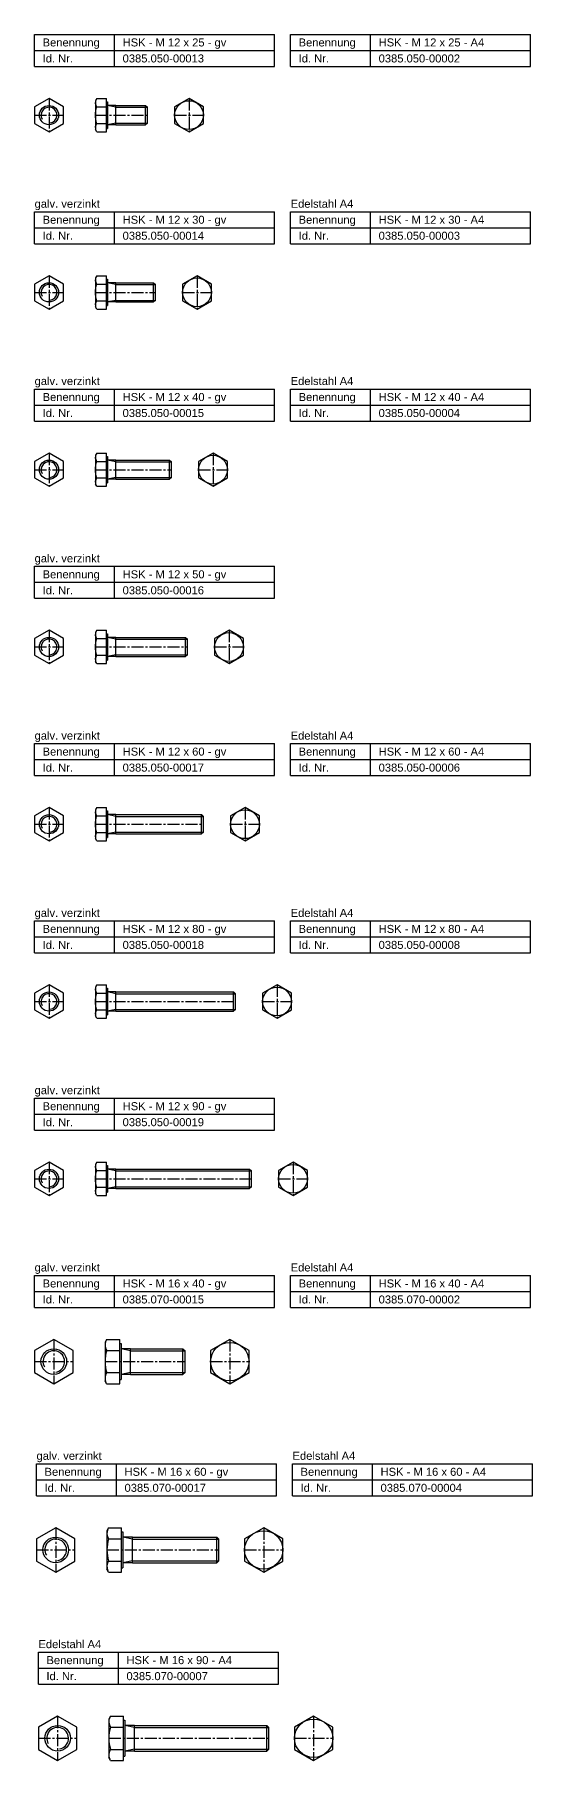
# Model space of a CAD drawing. Header units: millimetres. Extents: x -218 to 93, y 582 to 2735.
# Drawn here: x -218 to 93, y 582 to 1661 of the extents above; entities that cross this region are included whole.
import ezdxf

# ---------------------------------------------------------------- set-up
doc = ezdxf.new("R2010")
doc.units = ezdxf.units.MM
doc.header["$LTSCALE"] = 10
doc.linetypes.add('MITTE2', pattern=[1.125, 0.75, -0.125, 0.125, -0.125])
doc.layers.add('HALFEN', color=2, linetype='CONTINUOUS')
doc.styles.add('ARIAL50', font='ARIAL.TTF', dxfattribs={"height": 5})

msp = doc.modelspace()

# ---------------------------------------------------------------- linework, layer by layer
at = {"layer": 'HALFEN'}
for p, q in [((-217.7, 1661), (-67.7, 1661)), ((-217.7, 1641), (-217.7, 1661)), ((-217.7, 1651), (-67.7, 1651)), ((-167.7, 1641), (-167.7, 1661)), ((-67.7, 1641), (-67.7, 1661)), ((-57.7, 1641), (-57.7, 1661)), ((-57.7, 1661), (92.3, 1661)), ((-57.7, 1651), (92.3, 1651)), ((-7.7, 1641), (-7.7, 1661)), ((92.3, 1641), (92.3, 1661)), ((-217.7, 1641), (-67.7, 1641)), ((-57.7, 1641), (92.3, 1641)), ((-178.9, 1621), (-179.7, 1619.6)), ((-179.7, 1619.6), (-179.7, 1601.6)), ((-178.9, 1621), (-172.8, 1621)), ((-172.8, 1618.9), (-172.8, 1621)), ((-172.8, 1602.2), (-172.8, 1618.9)), ((-172.8, 1618.9), (-172.2, 1618.9)), ((-172.2, 1618.9), (-172.2, 1616.6)), ((-178.9, 1615.8), (-172.8, 1615.8)), ((-166.9, 1616.6), (-172.2, 1616.6)), ((-172.2, 1616.6), (-172.2, 1616.6)), ((-172.2, 1616.6), (-172.2, 1604.6)), ((-166.9, 1616.6), (-148.3, 1616.6)), ((-166.9, 1604.6), (-166.9, 1616.6)), ((-148.3, 1616.6), (-147.2, 1615.5)), ((-148.3, 1604.6), (-148.3, 1616.6)), ((-147.2, 1605.6), (-147.2, 1615.5)), ((-178.9, 1600.2), (-179.7, 1601.6)), ((-178.9, 1605.4), (-172.8, 1605.4)), ((-178.9, 1600.2), (-172.8, 1600.2)), ((-172.8, 1600.2), (-172.8, 1602.2)), ((-172.8, 1602.2), (-172.2, 1602.2)), ((-166.9, 1604.6), (-172.2, 1604.6)), ((-172.2, 1604.6), (-172.2, 1602.2)), ((-172.2, 1604.6), (-172.2, 1604.6)), ((-166.9, 1604.6), (-148.3, 1604.6)), ((-147.2, 1605.6), (-148.3, 1604.6)), ((-217.7, 1550.2), (-67.7, 1550.2)), ((-217.7, 1530.2), (-217.7, 1550.2)), ((-167.7, 1530.2), (-167.7, 1550.2)), ((-67.7, 1530.2), (-67.7, 1550.2)), ((-57.7, 1550.2), (92.3, 1550.2)), ((-57.7, 1530.2), (-57.7, 1550.2)), ((-7.7, 1530.2), (-7.7, 1550.2)), ((92.3, 1530.2), (92.3, 1550.2)), ((-217.7, 1540.2), (-67.7, 1540.2)), ((-57.7, 1540.2), (92.3, 1540.2)), ((-217.7, 1530.2), (-67.7, 1530.2)), ((-57.7, 1530.2), (92.3, 1530.2)), ((-178.9, 1510.2), (-179.7, 1508.8)), ((-178.9, 1510.2), (-172.8, 1510.2)), ((-172.8, 1508.1), (-172.8, 1510.2)), ((-179.7, 1508.8), (-179.7, 1490.8)), ((-178.9, 1505), (-172.8, 1505)), ((-172.8, 1491.5), (-172.8, 1508.1)), ((-172.8, 1508.1), (-172.2, 1508.1)), ((-172.2, 1508.1), (-172.2, 1505.8)), ((-172.2, 1505.8), (-172.2, 1493.8)), ((-172.2, 1505.8), (-172.2, 1505.8)), ((-166.9, 1505.8), (-172.2, 1505.8)), ((-166.9, 1505.8), (-143.3, 1505.8)), ((-166.9, 1493.8), (-166.9, 1505.8)), ((-143.3, 1493.8), (-143.3, 1505.8)), ((-143.3, 1505.8), (-142.2, 1504.7)), ((-142.2, 1494.8), (-142.2, 1504.7)), ((-178.9, 1489.4), (-179.7, 1490.8)), ((-178.9, 1494.6), (-172.8, 1494.6)), ((-178.9, 1489.4), (-172.8, 1489.4)), ((-172.8, 1489.4), (-172.8, 1491.5)), ((-172.8, 1491.5), (-172.2, 1491.5)), ((-172.2, 1493.8), (-172.2, 1493.8)), ((-172.2, 1493.8), (-172.2, 1491.5)), ((-166.9, 1493.8), (-172.2, 1493.8)), ((-166.9, 1493.8), (-143.3, 1493.8)), ((-142.2, 1494.8), (-143.3, 1493.8)), ((-217.7, 1439.4), (-67.7, 1439.4)), ((-217.7, 1419.4), (-217.7, 1439.4)), ((-167.7, 1419.4), (-167.7, 1439.4)), ((-67.7, 1419.4), (-67.7, 1439.4)), ((-57.7, 1439.4), (92.3, 1439.4)), ((-57.7, 1419.4), (-57.7, 1439.4)), ((-7.7, 1419.4), (-7.7, 1439.4)), ((92.3, 1419.4), (92.3, 1439.4)), ((-217.7, 1429.4), (-67.7, 1429.4)), ((-57.7, 1429.4), (92.3, 1429.4)), ((-217.7, 1419.4), (-67.7, 1419.4)), ((-57.7, 1419.4), (92.3, 1419.4)), ((-178.9, 1399.4), (-179.7, 1398)), ((-179.7, 1398), (-179.7, 1380)), ((-178.9, 1399.4), (-172.8, 1399.4)), ((-178.9, 1394.2), (-172.8, 1394.2)), ((-172.8, 1397.3), (-172.8, 1399.4)), ((-172.8, 1380.7), (-172.8, 1397.3)), ((-172.8, 1397.3), (-172.2, 1397.3)), ((-172.2, 1397.3), (-172.2, 1395)), ((-172.2, 1395), (-172.2, 1383)), ((-172.2, 1395), (-172.2, 1395)), ((-166.9, 1395), (-172.2, 1395)), ((-166.9, 1395), (-133.3, 1395)), ((-166.9, 1383), (-166.9, 1395)), ((-133.3, 1395), (-132.2, 1393.9)), ((-133.3, 1383), (-133.3, 1395)), ((-132.2, 1384.1), (-132.2, 1393.9)), ((-178.9, 1383.8), (-172.8, 1383.8)), ((-172.2, 1383), (-172.2, 1383)), ((-172.2, 1383), (-172.2, 1380.7)), ((-166.9, 1383), (-172.2, 1383)), ((-166.9, 1383), (-133.3, 1383)), ((-132.2, 1384.1), (-133.3, 1383)), ((-178.9, 1378.6), (-179.7, 1380)), ((-178.9, 1378.6), (-172.8, 1378.6)), ((-172.8, 1378.6), (-172.8, 1380.7)), ((-172.8, 1380.7), (-172.2, 1380.7)), ((-217.7, 1328.6), (-67.7, 1328.6)), ((-217.7, 1308.6), (-217.7, 1328.6)), ((-167.7, 1308.6), (-167.7, 1328.6)), ((-67.7, 1308.6), (-67.7, 1328.6)), ((-217.7, 1318.6), (-67.7, 1318.6)), ((-217.7, 1308.6), (-67.7, 1308.6)), ((-178.9, 1288.6), (-179.7, 1287.2)), ((-179.7, 1287.2), (-179.7, 1269.2)), ((-178.9, 1288.6), (-172.8, 1288.6)), ((-172.8, 1286.5), (-172.8, 1288.6)), ((-172.8, 1269.9), (-172.8, 1286.5)), ((-172.8, 1286.5), (-172.2, 1286.5)), ((-172.2, 1286.5), (-172.2, 1284.2)), ((-166.9, 1284.2), (-172.2, 1284.2)), ((-172.2, 1284.2), (-172.2, 1284.2)), ((-172.2, 1284.2), (-172.2, 1272.2)), ((-166.9, 1284.2), (-123.3, 1284.2)), ((-166.9, 1272.2), (-166.9, 1284.2)), ((-123.3, 1284.2), (-122.2, 1283.1)), ((-123.3, 1272.2), (-123.3, 1284.2)), ((-178.9, 1283.4), (-172.8, 1283.4)), ((-178.9, 1273), (-172.8, 1273)), ((-122.2, 1273.3), (-123.3, 1272.2)), ((-122.2, 1273.3), (-122.2, 1283.1)), ((-178.9, 1267.8), (-179.7, 1269.2)), ((-178.9, 1267.8), (-172.8, 1267.8)), ((-172.8, 1267.8), (-172.8, 1269.9)), ((-172.8, 1269.9), (-172.2, 1269.9)), ((-166.9, 1272.2), (-172.2, 1272.2)), ((-172.2, 1272.2), (-172.2, 1269.9)), ((-172.2, 1272.2), (-172.2, 1272.2)), ((-166.9, 1272.2), (-123.3, 1272.2)), ((-217.7, 1217.8), (-67.7, 1217.8)), ((-217.7, 1197.8), (-217.7, 1217.8)), ((-167.7, 1197.8), (-167.7, 1217.8)), ((-67.7, 1197.8), (-67.7, 1217.8)), ((-57.7, 1217.8), (92.3, 1217.8)), ((-57.7, 1197.8), (-57.7, 1217.8)), ((-7.7, 1197.8), (-7.7, 1217.8)), ((92.3, 1197.8), (92.3, 1217.8)), ((-217.7, 1207.8), (-67.7, 1207.8)), ((-217.7, 1197.8), (-67.7, 1197.8)), ((-57.7, 1207.8), (92.3, 1207.8)), ((-57.7, 1197.8), (92.3, 1197.8)), ((-178.9, 1177.8), (-179.7, 1176.4)), ((-179.7, 1176.4), (-179.7, 1158.4)), ((-178.9, 1177.8), (-172.8, 1177.8)), ((-172.8, 1175.7), (-172.8, 1177.8)), ((-178.9, 1172.6), (-172.8, 1172.6)), ((-172.8, 1159.1), (-172.8, 1175.7)), ((-172.8, 1175.7), (-172.2, 1175.7)), ((-172.2, 1175.7), (-172.2, 1173.4)), ((-166.9, 1173.4), (-172.2, 1173.4)), ((-172.2, 1173.4), (-172.2, 1173.4)), ((-172.2, 1173.4), (-172.2, 1161.4)), ((-166.9, 1173.4), (-113.3, 1173.4)), ((-166.9, 1161.4), (-166.9, 1173.4)), ((-113.3, 1173.4), (-112.2, 1172.3)), ((-113.3, 1161.4), (-113.3, 1173.4)), ((-112.2, 1162.5), (-112.2, 1172.3)), ((-178.9, 1157), (-179.7, 1158.4)), ((-178.9, 1162.2), (-172.8, 1162.2)), ((-178.9, 1157), (-172.8, 1157)), ((-172.8, 1157), (-172.8, 1159.1)), ((-172.8, 1159.1), (-172.2, 1159.1)), ((-166.9, 1161.4), (-172.2, 1161.4)), ((-172.2, 1161.4), (-172.2, 1159.1)), ((-172.2, 1161.4), (-172.2, 1161.4)), ((-166.9, 1161.4), (-113.3, 1161.4)), ((-112.2, 1162.5), (-113.3, 1161.4)), ((-217.7, 1107), (-67.7, 1107)), ((-217.7, 1087), (-217.7, 1107)), ((-167.7, 1087), (-167.7, 1107)), ((-67.7, 1087), (-67.7, 1107)), ((-57.7, 1107), (92.3, 1107)), ((-57.7, 1087), (-57.7, 1107)), ((-7.7, 1087), (-7.7, 1107)), ((92.3, 1087), (92.3, 1107)), ((-217.7, 1097), (-67.7, 1097)), ((-57.7, 1097), (92.3, 1097)), ((-217.7, 1087), (-67.7, 1087)), ((-57.7, 1087), (92.3, 1087)), ((-178.9, 1067), (-179.7, 1065.6)), ((-179.7, 1065.6), (-179.7, 1047.6)), ((-178.9, 1067), (-172.8, 1067)), ((-178.9, 1061.8), (-172.8, 1061.8)), ((-172.8, 1064.9), (-172.8, 1067)), ((-172.8, 1048.3), (-172.8, 1064.9)), ((-172.8, 1064.9), (-172.2, 1064.9)), ((-172.2, 1064.9), (-172.2, 1062.6)), ((-166.9, 1062.6), (-172.2, 1062.6)), ((-172.2, 1062.6), (-172.2, 1062.6)), ((-172.2, 1062.6), (-172.2, 1050.6)), ((-166.9, 1062.6), (-93.3, 1062.6)), ((-166.9, 1050.6), (-166.9, 1062.6)), ((-93.3, 1050.6), (-93.3, 1062.6)), ((-93.3, 1062.6), (-92.2, 1061.5)), ((-92.2, 1051.7), (-92.2, 1061.5)), ((-178.9, 1046.2), (-179.7, 1047.6)), ((-178.9, 1051.4), (-172.8, 1051.4)), ((-172.8, 1046.2), (-172.8, 1048.3)), ((-172.8, 1048.3), (-172.2, 1048.3)), ((-166.9, 1050.6), (-172.2, 1050.6)), ((-172.2, 1050.6), (-172.2, 1048.3)), ((-172.2, 1050.6), (-172.2, 1050.6)), ((-166.9, 1050.6), (-93.3, 1050.6)), ((-92.2, 1051.7), (-93.3, 1050.6)), ((-178.9, 1046.2), (-172.8, 1046.2)), ((-217.7, 996.2), (-67.7, 996.2)), ((-217.7, 976.2), (-217.7, 996.2)), ((-167.7, 976.2), (-167.7, 996.2)), ((-67.7, 976.2), (-67.7, 996.2)), ((-217.7, 986.2), (-67.7, 986.2)), ((-217.7, 976.2), (-67.7, 976.2)), ((-178.9, 956.2), (-179.7, 954.8)), ((-179.7, 954.8), (-179.7, 936.8)), ((-178.9, 956.2), (-172.8, 956.2)), ((-178.9, 951), (-172.8, 951)), ((-172.8, 954.2), (-172.8, 956.2)), ((-172.8, 937.5), (-172.8, 954.2)), ((-172.8, 954.2), (-172.2, 954.2)), ((-172.2, 954.2), (-172.2, 951.8)), ((-172.2, 951.8), (-172.2, 939.8)), ((-172.2, 951.8), (-172.2, 951.8)), ((-166.9, 951.8), (-172.2, 951.8)), ((-166.9, 951.8), (-83.3, 951.8)), ((-166.9, 939.8), (-166.9, 951.8)), ((-83.3, 939.8), (-83.3, 951.8)), ((-83.3, 951.8), (-82.2, 950.8)), ((-82.2, 940.9), (-82.2, 950.8)), ((-178.9, 940.6), (-172.8, 940.6)), ((-172.2, 939.8), (-172.2, 937.5)), ((-172.2, 939.8), (-172.2, 939.8)), ((-166.9, 939.8), (-172.2, 939.8)), ((-166.9, 939.8), (-83.3, 939.8)), ((-82.2, 940.9), (-83.3, 939.8)), ((-178.9, 935.4), (-179.7, 936.8)), ((-178.9, 935.4), (-172.8, 935.4)), ((-172.8, 937.5), (-172.2, 937.5)), ((-172.8, 935.4), (-172.8, 937.5)), ((-217.7, 885.4), (-67.7, 885.4)), ((-217.7, 865.4), (-217.7, 885.4)), ((-167.7, 865.4), (-167.7, 885.4)), ((-67.7, 865.4), (-67.7, 885.4)), ((-57.7, 865.4), (-57.7, 885.4)), ((-57.7, 885.4), (92.3, 885.4)), ((-7.7, 865.4), (-7.7, 885.4)), ((92.3, 865.4), (92.3, 885.4)), ((-217.7, 875.4), (-67.7, 875.4)), ((-57.7, 875.4), (92.3, 875.4)), ((-217.7, 865.4), (-67.7, 865.4)), ((-57.7, 865.4), (92.3, 865.4)), ((-172.7, 845.4), (-173.7, 843.6)), ((-173.7, 843.6), (-173.7, 819.6)), ((-172.7, 845.4), (-164.5, 845.4)), ((-164.5, 842.8), (-164.5, 845.4)), ((-164.5, 820.3), (-164.5, 842.8)), ((-164.5, 842.8), (-163.7, 842.8)), ((-163.7, 842.8), (-163.7, 839.6)), ((-172.7, 838.5), (-164.5, 838.5)), ((-163.7, 839.6), (-163.7, 823.6)), ((-163.7, 839.6), (-163.7, 839.6)), ((-157.7, 839.6), (-163.7, 839.6)), ((-157.7, 839.6), (-125, 839.6)), ((-157.7, 823.6), (-157.7, 839.6)), ((-125, 823.6), (-125, 839.6)), ((-125, 839.6), (-123.7, 838.4)), ((-123.7, 824.8), (-123.7, 838.4)), ((-172.7, 824.7), (-164.5, 824.7)), ((-164.5, 820.3), (-163.7, 820.3)), ((-164.5, 817.7), (-164.5, 820.3)), ((-163.7, 823.6), (-163.7, 820.3)), ((-163.7, 823.6), (-163.7, 823.6)), ((-157.7, 823.6), (-163.7, 823.6)), ((-157.7, 823.6), (-125, 823.6)), ((-123.7, 824.8), (-125, 823.6)), ((-172.7, 817.7), (-173.7, 819.6)), ((-172.7, 817.7), (-164.5, 817.7)), ((-216.5, 767.7), (-66.5, 767.7)), ((-216.5, 747.7), (-216.5, 767.7)), ((-166.5, 747.7), (-166.5, 767.7)), ((-66.5, 747.7), (-66.5, 767.7)), ((-56.5, 767.7), (93.5, 767.7)), ((-56.5, 747.7), (-56.5, 767.7)), ((-6.5, 747.7), (-6.5, 767.7)), ((93.5, 747.7), (93.5, 767.7)), ((-216.5, 757.7), (-66.5, 757.7)), ((-56.5, 757.7), (93.5, 757.7)), ((-216.5, 747.7), (-66.5, 747.7)), ((-56.5, 747.7), (93.5, 747.7)), ((-171.5, 727.7), (-172.5, 725.9)), ((-172.5, 725.9), (-172.5, 701.9)), ((-171.5, 727.7), (-163.3, 727.7)), ((-163.3, 725.1), (-163.3, 727.7)), ((-163.3, 702.6), (-163.3, 725.1)), ((-163.3, 725.1), (-162.5, 725.1)), ((-162.5, 725.1), (-162.5, 721.9)), ((-171.5, 720.8), (-163.3, 720.8)), ((-162.5, 721.9), (-162.5, 721.9)), ((-162.5, 721.9), (-162.5, 705.9)), ((-156.5, 721.9), (-162.5, 721.9)), ((-156.5, 721.9), (-103.8, 721.9)), ((-156.5, 705.9), (-156.5, 721.9)), ((-103.8, 705.9), (-103.8, 721.9)), ((-103.8, 721.9), (-102.5, 720.6)), ((-102.5, 707.1), (-102.5, 720.6)), ((-171.5, 700), (-172.5, 701.9)), ((-171.5, 706.9), (-163.3, 706.9)), ((-163.3, 702.6), (-162.5, 702.6)), ((-163.3, 700), (-163.3, 702.6)), ((-162.5, 705.9), (-162.5, 702.6)), ((-162.5, 705.9), (-162.5, 705.9)), ((-156.5, 705.9), (-162.5, 705.9)), ((-156.5, 705.9), (-103.8, 705.9)), ((-102.5, 707.1), (-103.8, 705.9)), ((-171.5, 700), (-163.3, 700)), ((-215.3, 650), (-65.3, 650)), ((-215.3, 630), (-215.3, 650)), ((-165.3, 630), (-165.3, 650)), ((-65.3, 630), (-65.3, 650)), ((-215.3, 640), (-65.3, 640)), ((-215.3, 630), (-65.3, 630)), ((-170.3, 610), (-171.3, 608.2)), ((-171.3, 608.2), (-171.3, 584.2)), ((-170.3, 610), (-162.1, 610)), ((-162.1, 607.4), (-162.1, 610)), ((-162.1, 584.9), (-162.1, 607.4)), ((-162.1, 607.4), (-161.3, 607.4)), ((-161.3, 607.4), (-161.3, 604.2)), ((-161.3, 604.2), (-161.3, 604.2)), ((-161.3, 604.2), (-161.3, 588.2)), ((-155.3, 604.2), (-161.3, 604.2)), ((-155.3, 604.2), (-72.6, 604.2)), ((-155.3, 588.2), (-155.3, 604.2)), ((-72.6, 588.2), (-72.6, 604.2)), ((-72.6, 604.2), (-71.3, 602.9)), ((-170.3, 603.1), (-162.1, 603.1)), ((-71.3, 589.4), (-71.3, 602.9)), ((-170.3, 582.3), (-171.3, 584.2)), ((-170.3, 589.2), (-162.1, 589.2)), ((-162.1, 584.9), (-161.3, 584.9)), ((-162.1, 582.3), (-162.1, 584.9)), ((-161.3, 588.2), (-161.3, 584.9)), ((-161.3, 588.2), (-161.3, 588.2)), ((-155.3, 588.2), (-161.3, 588.2)), ((-155.3, 588.2), (-72.6, 588.2)), ((-71.3, 589.4), (-72.6, 588.2)), ((-170.3, 582.3), (-162.1, 582.3))]:
    msp.add_line(p, q, dxfattribs=at)
at = {"layer": 'HALFEN', "color": 1, "linetype": 'MITTE2'}
for p, q in [((-208.7, 1621), (-208.7, 1600.2)), ((-121.2, 1621), (-121.2, 1600.2)), ((-217.7, 1610.6), (-199.7, 1610.6)), ((-179.7, 1610.6), (-147.2, 1610.6)), ((-130.2, 1610.6), (-112.2, 1610.6)), ((-208.7, 1510.2), (-208.7, 1489.4)), ((-116.2, 1510.2), (-116.2, 1489.4)), ((-217.7, 1499.8), (-199.7, 1499.8)), ((-179.7, 1499.8), (-142.2, 1499.8)), ((-125.2, 1499.8), (-107.2, 1499.8)), ((-208.7, 1399.4), (-208.7, 1378.6)), ((-106.2, 1399.4), (-106.2, 1378.6)), ((-217.7, 1389), (-199.7, 1389)), ((-179.7, 1389), (-132.2, 1389)), ((-115.2, 1389), (-97.2, 1389)), ((-208.7, 1288.6), (-208.7, 1267.8)), ((-96.2, 1288.6), (-96.2, 1267.8)), ((-217.7, 1278.2), (-199.7, 1278.2)), ((-179.7, 1278.2), (-122.2, 1278.2)), ((-105.2, 1278.2), (-87.2, 1278.2)), ((-208.7, 1177.8), (-208.7, 1157)), ((-86.2, 1177.8), (-86.2, 1157)), ((-217.7, 1167.4), (-199.7, 1167.4)), ((-179.7, 1167.4), (-112.2, 1167.4)), ((-95.2, 1167.4), (-77.2, 1167.4)), ((-208.7, 1067), (-208.7, 1046.2)), ((-66.2, 1067), (-66.2, 1046.2)), ((-217.7, 1056.6), (-199.7, 1056.6)), ((-179.7, 1056.6), (-92.2, 1056.6)), ((-75.2, 1056.6), (-57.2, 1056.6)), ((-208.7, 956.2), (-208.7, 935.4)), ((-56.2, 956.2), (-56.2, 935.4)), ((-217.7, 945.8), (-199.7, 945.8)), ((-179.7, 945.8), (-82.2, 945.8)), ((-65.2, 945.8), (-47.2, 945.8)), ((-205.7, 845.4), (-205.7, 817.7)), ((-95.7, 845.4), (-95.7, 817.7)), ((-217.7, 831.6), (-193.7, 831.6)), ((-173.7, 831.6), (-123.7, 831.6)), ((-107.7, 831.6), (-83.7, 831.6)), ((-204.5, 727.7), (-204.5, 700)), ((-74.5, 727.7), (-74.5, 700)), ((-216.5, 713.9), (-192.5, 713.9)), ((-172.5, 713.9), (-102.5, 713.9)), ((-86.5, 713.9), (-62.5, 713.9)), ((-203.3, 610), (-203.3, 582.3)), ((-43.3, 610), (-43.3, 582.3)), ((-215.3, 596.2), (-191.3, 596.2)), ((-171.3, 596.2), (-71.3, 596.2)), ((-55.3, 596.2), (-31.3, 596.2))]:
    msp.add_line(p, q, dxfattribs=at)
at = {"layer": 'HALFEN', "color": 1}
for p, q in [((-166.9, 1615.5), (-172.2, 1616.6)), ((-166.9, 1615.5), (-147.2, 1615.5)), ((-166.9, 1605.6), (-172.2, 1604.6)), ((-166.9, 1605.6), (-147.2, 1605.6)), ((-166.9, 1504.7), (-172.2, 1505.8)), ((-166.9, 1504.7), (-142.2, 1504.7)), ((-166.9, 1494.8), (-172.2, 1493.8)), ((-166.9, 1494.8), (-142.2, 1494.8)), ((-166.9, 1393.9), (-172.2, 1395)), ((-166.9, 1393.9), (-132.2, 1393.9)), ((-166.9, 1384.1), (-172.2, 1383)), ((-166.9, 1384.1), (-132.2, 1384.1)), ((-166.9, 1283.1), (-172.2, 1284.2)), ((-166.9, 1273.3), (-172.2, 1272.2)), ((-166.9, 1283.1), (-122.2, 1283.1)), ((-166.9, 1273.3), (-122.2, 1273.3)), ((-166.9, 1172.3), (-172.2, 1173.4)), ((-166.9, 1172.3), (-112.2, 1172.3)), ((-166.9, 1162.5), (-172.2, 1161.4)), ((-166.9, 1162.5), (-112.2, 1162.5)), ((-166.9, 1061.5), (-172.2, 1062.6)), ((-166.9, 1061.5), (-92.2, 1061.5)), ((-166.9, 1051.7), (-172.2, 1050.6)), ((-166.9, 1051.7), (-92.2, 1051.7)), ((-166.9, 950.8), (-172.2, 951.8)), ((-166.9, 950.8), (-82.2, 950.8)), ((-166.9, 940.9), (-172.2, 939.8)), ((-166.9, 940.9), (-82.2, 940.9)), ((-157.7, 838.4), (-163.7, 839.6)), ((-157.7, 838.4), (-123.7, 838.4)), ((-157.7, 824.8), (-163.7, 823.6)), ((-157.7, 824.8), (-123.7, 824.8)), ((-156.5, 720.6), (-162.5, 721.9)), ((-156.5, 720.6), (-102.5, 720.6)), ((-156.5, 707.1), (-162.5, 705.9)), ((-156.5, 707.1), (-102.5, 707.1)), ((-155.3, 602.9), (-161.3, 604.2)), ((-155.3, 602.9), (-71.3, 602.9)), ((-155.3, 589.4), (-161.3, 588.2)), ((-155.3, 589.4), (-71.3, 589.4))]:
    msp.add_line(p, q, dxfattribs=at)
at = {"layer": 'HALFEN'}
for points in [[(-217.7, 1605.4), (-208.7, 1600.2), (-199.7, 1605.4), (-199.7, 1615.8), (-208.7, 1621), (-217.7, 1615.8)], [(-130.2, 1605.4), (-121.2, 1600.2), (-112.2, 1605.4), (-112.2, 1615.8), (-121.2, 1621), (-130.2, 1615.8)], [(-217.7, 1494.6), (-208.7, 1489.4), (-199.7, 1494.6), (-199.7, 1505), (-208.7, 1510.2), (-217.7, 1505)], [(-125.2, 1494.6), (-116.2, 1489.4), (-107.2, 1494.6), (-107.2, 1505), (-116.2, 1510.2), (-125.2, 1505)], [(-217.7, 1383.8), (-208.7, 1378.6), (-199.7, 1383.8), (-199.7, 1394.2), (-208.7, 1399.4), (-217.7, 1394.2)], [(-115.2, 1383.8), (-106.2, 1378.6), (-97.2, 1383.8), (-97.2, 1394.2), (-106.2, 1399.4), (-115.2, 1394.2)], [(-217.7, 1273), (-208.7, 1267.8), (-199.7, 1273), (-199.7, 1283.4), (-208.7, 1288.6), (-217.7, 1283.4)], [(-105.2, 1273), (-96.2, 1267.8), (-87.2, 1273), (-87.2, 1283.4), (-96.2, 1288.6), (-105.2, 1283.4)], [(-217.7, 1162.2), (-208.7, 1157), (-199.7, 1162.2), (-199.7, 1172.6), (-208.7, 1177.8), (-217.7, 1172.6)], [(-95.2, 1162.2), (-86.2, 1157), (-77.2, 1162.2), (-77.2, 1172.6), (-86.2, 1177.8), (-95.2, 1172.6)], [(-217.7, 1051.4), (-208.7, 1046.2), (-199.7, 1051.4), (-199.7, 1061.8), (-208.7, 1067), (-217.7, 1061.8)], [(-75.2, 1051.4), (-66.2, 1046.2), (-57.2, 1051.4), (-57.2, 1061.8), (-66.2, 1067), (-75.2, 1061.8)], [(-217.7, 940.6), (-208.7, 935.4), (-199.7, 940.6), (-199.7, 951), (-208.7, 956.2), (-217.7, 951)], [(-65.2, 940.6), (-56.2, 935.4), (-47.2, 940.6), (-47.2, 951), (-56.2, 956.2), (-65.2, 951)], [(-217.7, 824.7), (-205.7, 817.7), (-193.7, 824.7), (-193.7, 838.5), (-205.7, 845.4), (-217.7, 838.5)], [(-107.7, 824.7), (-95.7, 817.7), (-83.7, 824.7), (-83.7, 838.5), (-95.7, 845.4), (-107.7, 838.5)], [(-216.5, 706.9), (-204.5, 700), (-192.5, 706.9), (-192.5, 720.8), (-204.5, 727.7), (-216.5, 720.8)], [(-86.5, 706.9), (-74.5, 700), (-62.5, 706.9), (-62.5, 720.8), (-74.5, 727.7), (-86.5, 720.8)], [(-215.3, 589.2), (-203.3, 582.3), (-191.3, 589.2), (-191.3, 603.1), (-203.3, 610), (-215.3, 603.1)], [(-55.3, 589.2), (-43.3, 582.3), (-31.3, 589.2), (-31.3, 603.1), (-43.3, 610), (-55.3, 603.1)]]:
    msp.add_lwpolyline(points, close=True, dxfattribs=at)
for centre, radius in [((-121.2, 1610.6), 9), ((-208.7, 1610.6), 6), ((-208.7, 1499.8), 6), ((-116.2, 1499.8), 9), ((-208.7, 1389), 6), ((-106.2, 1389), 9), ((-208.7, 1278.2), 6), ((-96.2, 1278.2), 9), ((-86.2, 1167.4), 9), ((-208.7, 1167.4), 6), ((-208.7, 1056.6), 6), ((-66.2, 1056.6), 9), ((-208.7, 945.8), 6), ((-56.2, 945.8), 9), ((-95.7, 831.6), 12), ((-205.7, 831.6), 8), ((-74.5, 713.9), 12), ((-204.5, 713.9), 8), ((-203.3, 596.2), 8), ((-43.3, 596.2), 12)]:
    msp.add_circle(centre, radius, dxfattribs=at)
for centre, radius, start, end in [((-175.2, 1618.4), 4.59, 154.4469, 214.4469), ((-162.6, 1610.6), 17.2, 162.3875, 197.6125), ((-175.2, 1602.8), 4.59, 145.5531, 205.5531), ((-175.2, 1507.6), 4.59, 154.4469, 214.4469), ((-162.6, 1499.8), 17.2, 162.3875, 197.6125), ((-175.2, 1492), 4.59, 145.5531, 205.5531), ((-175.2, 1396.8), 4.59, 154.4469, 214.4469), ((-162.6, 1389), 17.2, 162.3875, 197.6125), ((-175.2, 1381.2), 4.59, 145.5531, 205.5531), ((-175.2, 1286), 4.59, 154.4469, 214.4469), ((-162.6, 1278.2), 17.2, 162.3875, 197.6125), ((-175.2, 1270.4), 4.59, 145.5531, 205.5531), ((-175.2, 1175.2), 4.59, 154.4469, 214.4469), ((-162.6, 1167.4), 17.2, 162.3875, 197.6125), ((-175.2, 1159.6), 4.59, 145.5531, 205.5531), ((-175.2, 1064.4), 4.59, 154.4469, 214.4469), ((-162.6, 1056.6), 17.2, 162.3875, 197.6125), ((-175.2, 1048.8), 4.59, 145.5531, 205.5531), ((-175.2, 953.6), 4.59, 154.4469, 214.4469), ((-162.6, 945.8), 17.2, 162.3875, 197.6125), ((-175.2, 938), 4.59, 145.5531, 205.5531), ((-167.6, 842), 6.12, 154.4469, 214.4469), ((-150.8, 831.6), 22.9, 162.3875, 197.6125), ((-167.6, 821.2), 6.12, 145.5531, 205.5531), ((-166.4, 724.3), 6.12, 154.4469, 214.4469), ((-149.6, 713.9), 22.9, 162.3875, 197.6125), ((-166.4, 703.5), 6.12, 145.5531, 205.5531), ((-165.2, 606.5), 6.12, 154.4469, 214.4469), ((-148.4, 596.2), 22.9, 162.3875, 197.6125), ((-165.2, 585.8), 6.12, 145.5531, 205.5531)]:
    msp.add_arc(centre, radius, start, end, dxfattribs=at)
at = {"layer": 'HALFEN', "color": 1}
for centre, radius in [((-208.7, 1610.6), 4.93), ((-208.7, 1499.8), 4.93), ((-208.7, 1389), 4.93), ((-208.7, 1278.2), 4.93), ((-208.7, 1167.4), 4.93), ((-208.7, 1056.6), 4.93), ((-208.7, 945.8), 4.93), ((-205.7, 831.6), 6.77), ((-204.5, 713.9), 6.77), ((-203.3, 596.2), 6.77)]:
    msp.add_arc(centre, radius, 280, 210, dxfattribs=at)

# ---------------------------------------------------------------- texts
at = {"layer": 'HALFEN', "style": 'ARIAL50'}
for s, p in [('Benennung', (-212.7, 1653.5)), ('HSK - M 12 x 25 - gv', (-162.7, 1653.5)), ('Benennung', (-52.7, 1653.5)), ('HSK - M 12 x 25 - A4', (-2.7, 1653.5)), ('Id. Nr.', (-212.7, 1643.5)), ('0385.050-00013', (-162.7, 1643.5)), ('Id. Nr.', (-52.7, 1643.5)), ('0385.050-00002', (-2.7, 1643.5)), ('galv. verzinkt', (-217.7, 1552.7)), ('Edelstahl A4', (-57.7, 1552.7)), ('Benennung', (-212.7, 1542.7)), ('HSK - M 12 x 30 - gv', (-162.7, 1542.7)), ('Benennung', (-52.7, 1542.7)), ('HSK - M 12 x 30 - A4', (-2.7, 1542.7)), ('Id. Nr.', (-212.7, 1532.7)), ('0385.050-00014', (-162.7, 1532.7)), ('Id. Nr.', (-52.7, 1532.7)), ('0385.050-00003', (-2.7, 1532.7)), ('galv. verzinkt', (-217.7, 1441.9)), ('Edelstahl A4', (-57.7, 1441.9)), ('Benennung', (-212.7, 1431.9)), ('HSK - M 12 x 40 - gv', (-162.7, 1431.9)), ('Benennung', (-52.7, 1431.9)), ('HSK - M 12 x 40 - A4', (-2.7, 1431.9)), ('Id. Nr.', (-212.7, 1421.9)), ('0385.050-00015', (-162.7, 1421.9)), ('Id. Nr.', (-52.7, 1421.9)), ('0385.050-00004', (-2.7, 1421.9)), ('galv. verzinkt', (-217.7, 1331.1)), ('Benennung', (-212.7, 1321.1)), ('Id. Nr.', (-212.7, 1311.1)), ('0385.050-00016', (-162.7, 1311.1)), ('HSK - M 12 x 50 - gv', (-162.7, 1321.1)), ('galv. verzinkt', (-217.7, 1220.3)), ('Edelstahl A4', (-57.7, 1220.3)), ('Benennung', (-212.7, 1210.3)), ('HSK - M 12 x 60 - gv', (-162.7, 1210.3)), ('Benennung', (-52.7, 1210.3)), ('HSK - M 12 x 60 - A4', (-2.7, 1210.3)), ('Id. Nr.', (-212.7, 1200.3)), ('0385.050-00017', (-162.7, 1200.3)), ('Id. Nr.', (-52.7, 1200.3)), ('0385.050-00006', (-2.7, 1200.3)), ('galv. verzinkt', (-217.7, 1109.5)), ('Edelstahl A4', (-57.7, 1109.5)), ('Benennung', (-212.7, 1099.5)), ('HSK - M 12 x 80 - gv', (-162.7, 1099.5)), ('Benennung', (-52.7, 1099.5)), ('HSK - M 12 x 80 - A4', (-2.7, 1099.5)), ('Id. Nr.', (-212.7, 1089.5)), ('0385.050-00018', (-162.7, 1089.5)), ('Id. Nr.', (-52.7, 1089.5)), ('0385.050-00008', (-2.7, 1089.5)), ('galv. verzinkt', (-217.7, 998.7)), ('Benennung', (-212.7, 988.7)), ('HSK - M 12 x 90 - gv', (-162.7, 988.7)), ('Id. Nr.', (-212.7, 978.7)), ('0385.050-00019', (-162.7, 978.7)), ('galv. verzinkt', (-217.7, 887.9)), ('Edelstahl A4', (-57.7, 887.9)), ('Benennung', (-212.7, 877.9)), ('HSK - M 16 x 40 - gv', (-162.7, 877.9)), ('Benennung', (-52.7, 877.9)), ('HSK - M 16 x 40 - A4', (-2.7, 877.9)), ('Id. Nr.', (-212.7, 867.9)), ('0385.070-00015', (-162.7, 867.9)), ('Id. Nr.', (-52.7, 867.9)), ('0385.070-00002', (-2.7, 867.9)), ('galv. verzinkt', (-216.5, 770.2)), ('Edelstahl A4', (-56.5, 770.2)), ('Benennung', (-211.5, 760.2)), ('Id. Nr.', (-211.5, 750.2)), ('0385.070-00017', (-161.5, 750.2)), ('HSK - M 16 x 60 - gv', (-161.5, 760.2)), ('Benennung', (-51.5, 760.2)), ('Id. Nr.', (-51.5, 750.2)), ('0385.070-00004', (-1.5, 750.2)), ('HSK - M 16 x 60 - A4', (-1.5, 760.2)), ('Edelstahl A4', (-215.3, 652.5)), ('Benennung', (-210.3, 642.5)), ('HSK - M 16 x 90 - A4', (-160.3, 642.5)), ('Id. Nr.', (-210.3, 632.5)), ('0385.070-00007', (-160.3, 632.5))]:
    msp.add_text(s, height=5, dxfattribs=at).set_placement(p)

doc.saveas('drawing.dxf')
